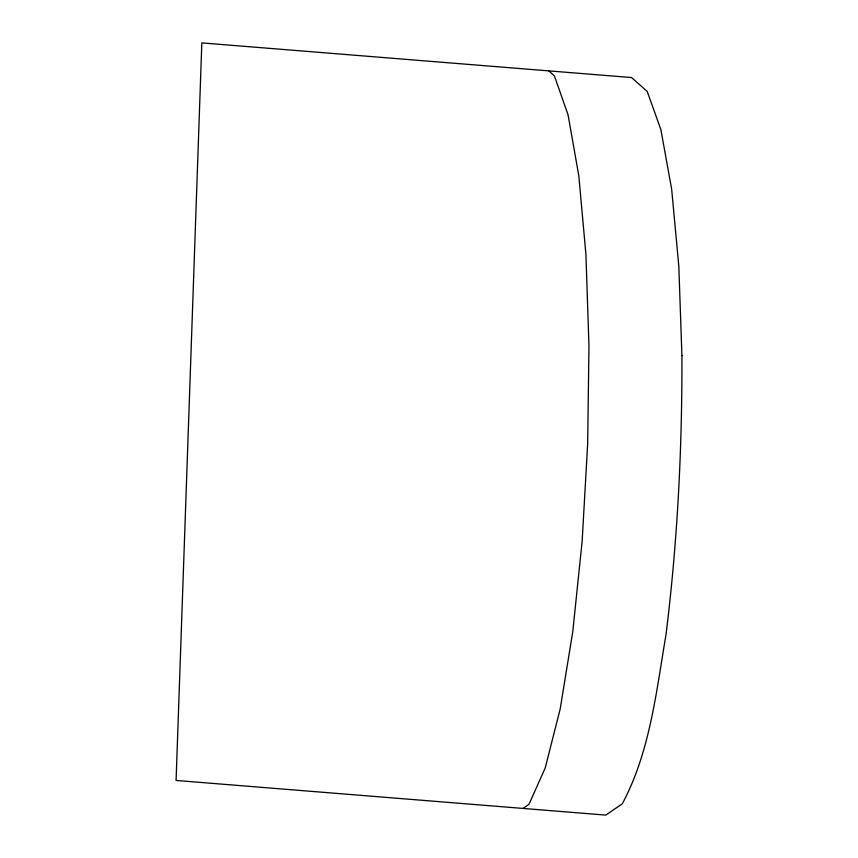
<?xml version="1.0" encoding="UTF-8"?>
<svg xmlns="http://www.w3.org/2000/svg" width="858" height="858" viewBox="0 0 858 858"><rect width="100%" height="100%" fill="white"/><g stroke="black" fill="none" stroke-linecap="round" stroke-linejoin="round"><path stroke-width="1.29" d="M523.101 808.429L528.978 804.321L545.248 767.856L560.188 708.976L572.769 631.681L582.142 541.237L587.666 443.822L588.963 346.064L585.939 254.633L578.807 175.751L568.05 114.79L554.407 75.912L548.852 70.882M681.917 355.705C682.207 449.056 677.488 542.385 665.947 635.049C656.177 692.234 650.021 751.855 622.286 803.828L605.802 815.1L176.083 780.448L201.834 42.9L631.552 77.552L647.168 91.409L660.842 129.451L671.642 189.092L678.828 266.27L681.917 355.705"/></g></svg>
